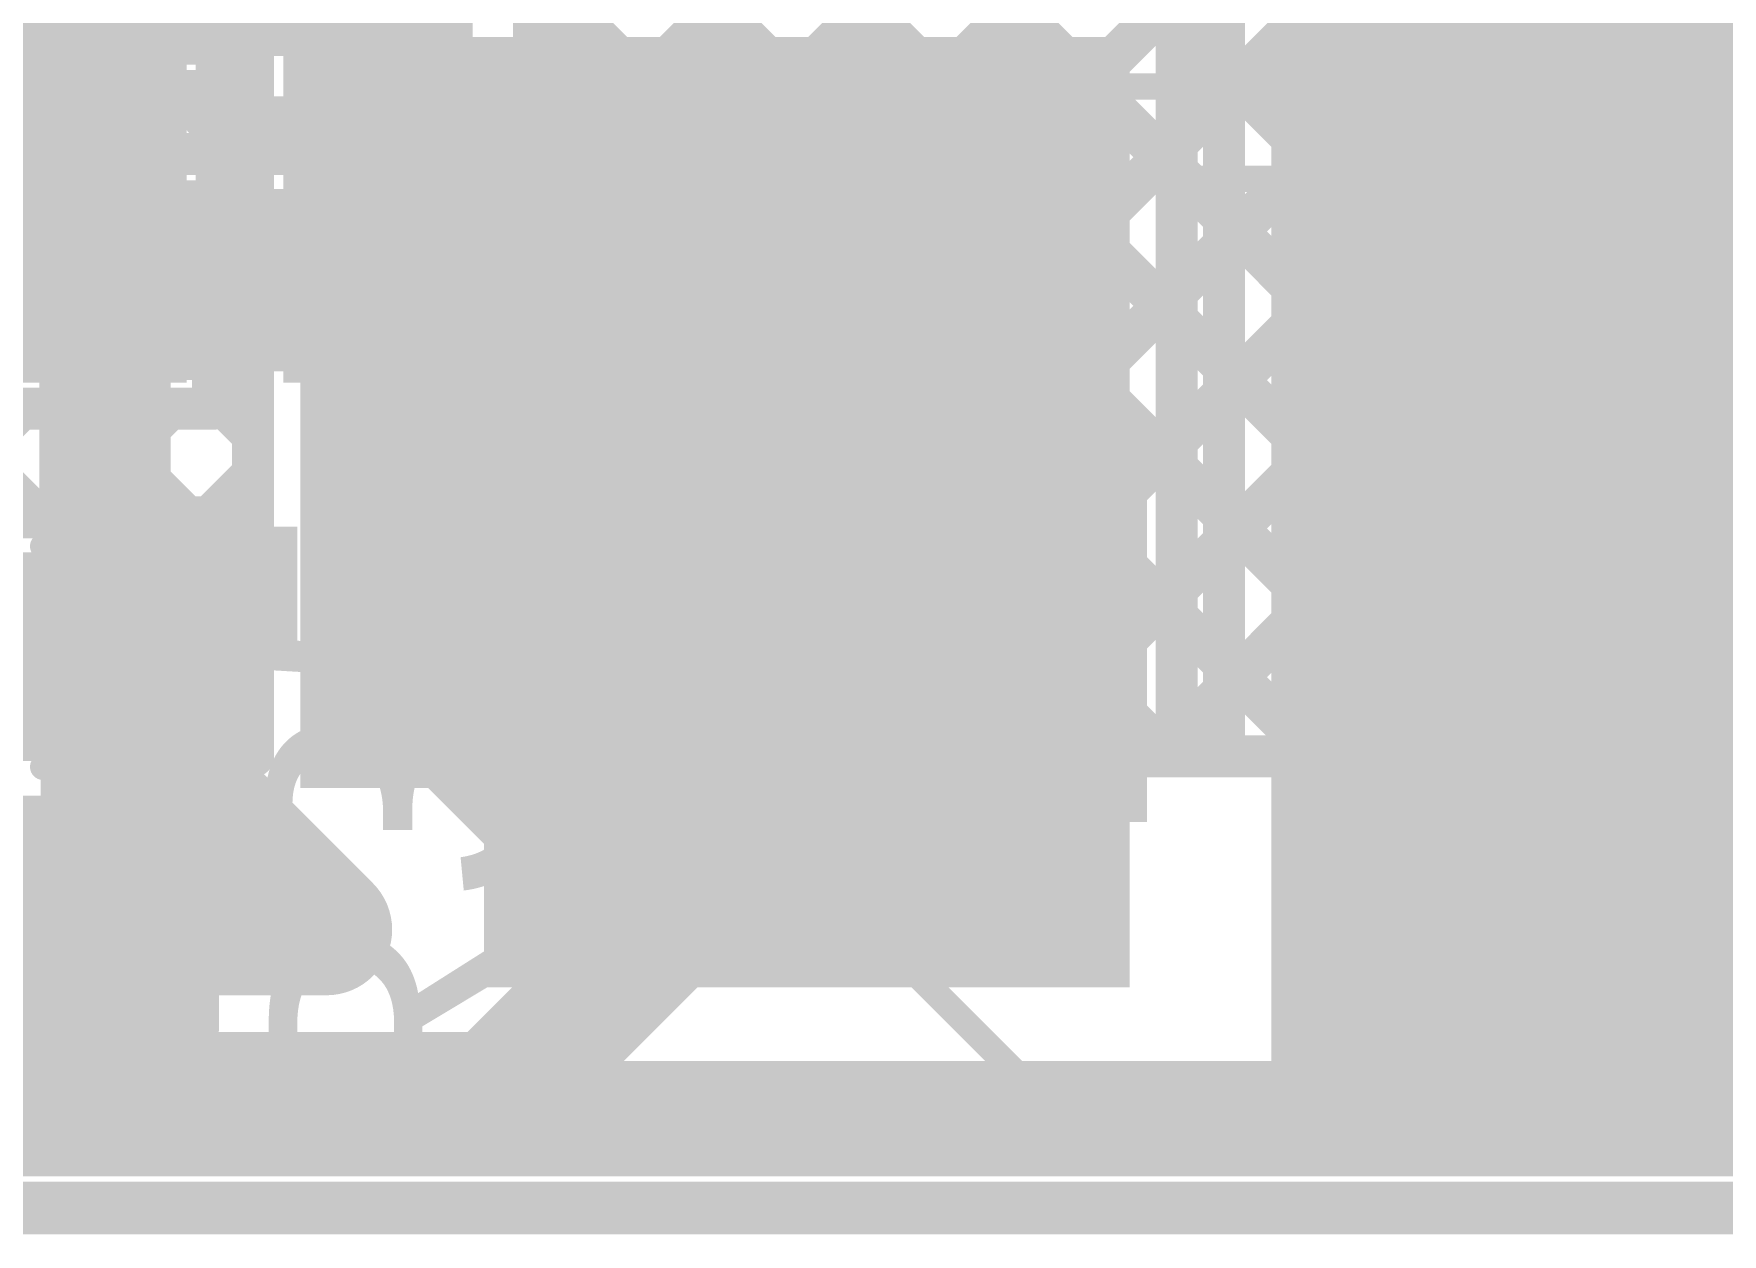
# Model space of a CAD drawing. Header units: millimetres. Extents: x -0.01 to 3.73, y -0.01 to 3.05.
# Drawn here: x 2.7722 to 3.0939, y -0.005 to 0.2236 of the extents above; entities that cross this region are included whole.
import ezdxf

# ---------------------------------------------------------------- set-up
doc = ezdxf.new("R2010")
doc.units = ezdxf.units.MM
doc.header["$MEASUREMENT"] = 0
for name, color, linetype in [('BottomLayer', 5, 'Continuous'), ('BottomPaste', 16, 'Continuous'), ('BottomSolder', 6, 'Continuous'), ('Mechanical2', 216, 'Continuous'), ('TopLayer', 1, 'Continuous'), ('TopOverlay', 2, 'Continuous'), ('TopPaste', 8, 'Continuous'), ('TopSolder', 216, 'Continuous'), ('ViaHoleLayer', 16, 'Continuous')]:
    doc.layers.add(name, color=color, linetype=linetype)
doc.styles.add('Arial', font='', dxfattribs={"height": 0.2})
doc.styles.get('Arial').set_extended_font_data('Arial')

# ---------------------------------------------------------------- blocks, each defined once
blk = doc.blocks.new('SOIC_8_13')
at = {"layer": 'TopLayer'}
for points in [[(-0.07579, 0.08681), (-0.07579, 0.06319), (-0.13681, 0.06319), (-0.13681, 0.08681)], [(0.13681, 0.08681), (0.13681, 0.06319), (0.07579, 0.06319), (0.07579, 0.08681)], [(-0.07579, 0.03681), (-0.07579, 0.01319), (-0.13681, 0.01319), (-0.13681, 0.03681)], [(0.13681, 0.03681), (0.13681, 0.01319), (0.07579, 0.01319), (0.07579, 0.03681)], [(-0.07579, -0.01319), (-0.07579, -0.03681), (-0.13681, -0.03681), (-0.13681, -0.01319)], [(0.13681, -0.01319), (0.13681, -0.03681), (0.07579, -0.03681), (0.07579, -0.01319)], [(-0.07579, -0.06319), (-0.07579, -0.08681), (-0.13681, -0.08681), (-0.13681, -0.06319)], [(0.13681, -0.06319), (0.13681, -0.08681), (0.07579, -0.08681), (0.07579, -0.06319)]]:
    blk.add_hatch(color=1, dxfattribs=at).paths.add_polyline_path(points)
at = {"layer": 'TopPaste'}
for points in [[(-0.07579, 0.08681), (-0.07579, 0.06319), (-0.13681, 0.06319), (-0.13681, 0.08681)], [(0.13681, 0.08681), (0.13681, 0.06319), (0.07579, 0.06319), (0.07579, 0.08681)], [(-0.07579, 0.03681), (-0.07579, 0.01319), (-0.13681, 0.01319), (-0.13681, 0.03681)], [(0.13681, 0.03681), (0.13681, 0.01319), (0.07579, 0.01319), (0.07579, 0.03681)], [(-0.07579, -0.01319), (-0.07579, -0.03681), (-0.13681, -0.03681), (-0.13681, -0.01319)], [(0.13681, -0.01319), (0.13681, -0.03681), (0.07579, -0.03681), (0.07579, -0.01319)], [(-0.07579, -0.06319), (-0.07579, -0.08681), (-0.13681, -0.08681), (-0.13681, -0.06319)], [(0.13681, -0.06319), (0.13681, -0.08681), (0.07579, -0.08681), (0.07579, -0.06319)]]:
    blk.add_hatch(color=8, dxfattribs=at).paths.add_polyline_path(points)
at = {"layer": 'TopSolder'}
for points in [[(-0.07179, 0.09081), (-0.07179, 0.05919), (-0.14081, 0.05919), (-0.14081, 0.09081)], [(0.14081, 0.09081), (0.14081, 0.05919), (0.07179, 0.05919), (0.07179, 0.09081)], [(-0.07179, 0.04081), (-0.07179, 0.00919), (-0.14081, 0.00919), (-0.14081, 0.04081)], [(0.14081, 0.04081), (0.14081, 0.00919), (0.07179, 0.00919), (0.07179, 0.04081)], [(-0.07179, -0.00919), (-0.07179, -0.04081), (-0.14081, -0.04081), (-0.14081, -0.00919)], [(0.14081, -0.00919), (0.14081, -0.04081), (0.07179, -0.04081), (0.07179, -0.00919)], [(-0.07179, -0.05919), (-0.07179, -0.09081), (-0.14081, -0.09081), (-0.14081, -0.05919)], [(0.14081, -0.05919), (0.14081, -0.09081), (0.07179, -0.09081), (0.07179, -0.05919)]]:
    blk.add_hatch(color=216, dxfattribs=at).paths.add_polyline_path(points)
at = {"layer": 'TopOverlay'}
for points, const_width in [([(-0.1056, 0.101, 1), (-0.1184, 0.101, 1)], 0.01), ([(-0.1209, 0.101, 1), (-0.1159, 0.101, 1)], 0.005), ([(-0.1081, 0.101, 1), (-0.1031, 0.101, 1)], 0.005), ([(-0.07325, 0.099, 1), (-0.07075, 0.099, 1)], 0.0025), ([(0.06475, 0.099, 1), (0.06725, 0.099, 1)], 0.0025), ([(-0.07325, -0.099, 1), (-0.07075, -0.099, 1)], 0.0025), ([(0.06475, -0.099, 1), (0.06725, -0.099, 1)], 0.0025)]:
    blk.add_lwpolyline(points, format="xyb", close=True, dxfattribs=dict(at, const_width=const_width))
at = {"layer": 'TopOverlay', "const_width": 0.005}
for points in [[(0.066, 0.099), (-0.072, 0.099)], [(0.066, -0.099), (-0.072, -0.099)]]:
    blk.add_lwpolyline(points, dxfattribs=at)
blk = doc.blocks.new('14D330K_59')
at = {"layer": 'TopOverlay', "const_width": 0.005}
for points in [[(0.327, 0.08843), (-0.327, 0.08843)], [(0.327, 0.088), (0.327, -0.08843)]]:
    blk.add_lwpolyline(points, dxfattribs=at)
at = {"layer": 'TopOverlay', "const_width": 0.0025}
for points in [[(0.32575, 0.08843, 1), (0.32825, 0.08843, 1)], [(0.32575, 0.088, 1), (0.32825, 0.088, 1)]]:
    blk.add_lwpolyline(points, format="xyb", close=True, dxfattribs=at)
blk = doc.blocks.new('R__0603_74')
at = {"layer": 'TopLayer'}
for points in [[(-0.015, 0.0175), (-0.015, -0.0175), (-0.045, -0.0175), (-0.045, 0.0175)], [(0.045, 0.0175), (0.045, -0.0175), (0.015, -0.0175), (0.015, 0.0175)]]:
    blk.add_hatch(color=1, dxfattribs=at).paths.add_polyline_path(points)
at = {"layer": 'TopPaste'}
for points in [[(-0.015, 0.0175), (-0.015, -0.0175), (-0.045, -0.0175), (-0.045, 0.0175)], [(0.045, 0.0175), (0.045, -0.0175), (0.015, -0.0175), (0.015, 0.0175)]]:
    blk.add_hatch(color=8, dxfattribs=at).paths.add_polyline_path(points)
at = {"layer": 'TopSolder'}
for points in [[(-0.011, 0.0215), (-0.011, -0.0215), (-0.049, -0.0215), (-0.049, 0.0215)], [(0.049, 0.0215), (0.049, -0.0215), (0.011, -0.0215), (0.011, 0.0215)]]:
    blk.add_hatch(color=216, dxfattribs=at).paths.add_polyline_path(points)
at = {"layer": 'TopOverlay', "const_width": 0.005}
for points in [[(-0.049, -0.021), (-0.049, 0.021)], [(-0.049, 0.021), (0.049, 0.021)], [(0.049, -0.021), (0.049, 0.021)], [(-0.049, -0.021), (0.049, -0.021)]]:
    blk.add_lwpolyline(points, dxfattribs=at)
at = {"layer": 'TopOverlay', "const_width": 0.0025}
for points in [[(-0.05025, 0.021, 1), (-0.04775, 0.021, 1)], [(-0.05025, 0.021, 1), (-0.04775, 0.021, 1)], [(0.04775, 0.021, 1), (0.05025, 0.021, 1)], [(0.04775, 0.021, 1), (0.05025, 0.021, 1)], [(-0.05025, -0.021, 1), (-0.04775, -0.021, 1)], [(-0.05025, -0.021, 1), (-0.04775, -0.021, 1)], [(0.04775, -0.021, 1), (0.05025, -0.021, 1)], [(0.04775, -0.021, 1), (0.05025, -0.021, 1)]]:
    blk.add_lwpolyline(points, format="xyb", close=True, dxfattribs=at)
blk = doc.blocks.new('R__0603_B_75')
at = {"layer": 'BottomLayer'}
for points in [[(-0.045, -0.0175), (-0.045, 0.0175), (-0.015, 0.0175), (-0.015, -0.0175)], [(0.015, -0.0175), (0.015, 0.0175), (0.045, 0.0175), (0.045, -0.0175)]]:
    blk.add_hatch(color=5, dxfattribs=at).paths.add_polyline_path(points)
at = {"layer": 'BottomPaste'}
for points in [[(-0.045, -0.0175), (-0.045, 0.0175), (-0.015, 0.0175), (-0.015, -0.0175)], [(0.015, -0.0175), (0.015, 0.0175), (0.045, 0.0175), (0.045, -0.0175)]]:
    blk.add_hatch(color=16, dxfattribs=at).paths.add_polyline_path(points)
at = {"layer": 'BottomSolder'}
for points in [[(-0.049, -0.0215), (-0.049, 0.0215), (-0.011, 0.0215), (-0.011, -0.0215)], [(0.011, -0.0215), (0.011, 0.0215), (0.049, 0.0215), (0.049, -0.0215)]]:
    blk.add_hatch(color=6, dxfattribs=at).paths.add_polyline_path(points)
blk = doc.blocks.new('C__0603_B_170')
at = {"layer": 'BottomLayer'}
for points in [[(-0.045, -0.0175), (-0.045, 0.0175), (-0.015, 0.0175), (-0.015, -0.0175)], [(0.015, -0.0175), (0.015, 0.0175), (0.045, 0.0175), (0.045, -0.0175)]]:
    blk.add_hatch(color=5, dxfattribs=at).paths.add_polyline_path(points)
at = {"layer": 'BottomPaste'}
for points in [[(-0.045, -0.0175), (-0.045, 0.0175), (-0.015, 0.0175), (-0.015, -0.0175)], [(0.015, -0.0175), (0.015, 0.0175), (0.045, 0.0175), (0.045, -0.0175)]]:
    blk.add_hatch(color=16, dxfattribs=at).paths.add_polyline_path(points)
at = {"layer": 'BottomSolder'}
for points in [[(-0.04736, -0.01986), (-0.04736, 0.01986), (-0.01264, 0.01986), (-0.01264, -0.01986)], [(0.01264, -0.01986), (0.01264, 0.01986), (0.04736, 0.01986), (0.04736, -0.01986)]]:
    blk.add_hatch(color=6, dxfattribs=at).paths.add_polyline_path(points)
blk = doc.blocks.new('RVT1E100M0405__172')
at = {"layer": 'TopLayer'}
for points in [[(-0.12205, 0.0315), (-0.01969, 0.0315), (-0.01969, -0.0315), (-0.12205, -0.0315)], [(0.01969, 0.0315), (0.12205, 0.0315), (0.12205, -0.0315), (0.01969, -0.0315)]]:
    blk.add_hatch(color=1, dxfattribs=at).paths.add_polyline_path(points)
at = {"layer": 'TopPaste'}
for points in [[(-0.12205, 0.0315), (-0.01969, 0.0315), (-0.01969, -0.0315), (-0.12205, -0.0315)], [(0.01969, 0.0315), (0.12205, 0.0315), (0.12205, -0.0315), (0.01969, -0.0315)]]:
    blk.add_hatch(color=8, dxfattribs=at).paths.add_polyline_path(points)
at = {"layer": 'TopSolder'}
for points in [[(-0.12605, 0.0355), (-0.01569, 0.0355), (-0.01569, -0.0355), (-0.12605, -0.0355)], [(0.01569, 0.0355), (0.12605, 0.0355), (0.12605, -0.0355), (0.01569, -0.0355)]]:
    blk.add_hatch(color=216, dxfattribs=at).paths.add_polyline_path(points)
at = {"layer": 'TopOverlay', "const_width": 0.005}
for points in [[(-0.08325, 0.04075), (-0.037, 0.087)], [(-0.037, 0.087), (0.085, 0.087)], [(0.085, 0.039), (0.085, 0.087)], [(-0.108, 0.037), (-0.108, 0.065)], [(-0.122, 0.051), (-0.094, 0.051)], [(-0.08325, 0.035), (-0.08325, 0.04075)], [(-0.08325, -0.04075), (-0.08325, -0.035)], [(-0.08325, -0.04075), (-0.037, -0.087)], [(0.085, -0.087), (0.085, -0.039)], [(-0.037, -0.087), (0.085, -0.087)]]:
    blk.add_lwpolyline(points, dxfattribs=at)
at = {"layer": 'TopOverlay', "const_width": 0.0025}
for points in [[(-0.03825, 0.087, 1), (-0.03575, 0.087, 1)], [(-0.03825, 0.087, 1), (-0.03575, 0.087, 1)], [(0.08375, 0.087, 1), (0.08625, 0.087, 1)], [(0.08375, 0.087, 1), (0.08625, 0.087, 1)], [(-0.10925, 0.065, 1), (-0.10675, 0.065, 1)], [(-0.12325, 0.051, 1), (-0.12075, 0.051, 1)], [(-0.09525, 0.051, 1), (-0.09275, 0.051, 1)], [(-0.0845, 0.04075, 1), (-0.082, 0.04075, 1)], [(-0.0845, 0.04075, 1), (-0.082, 0.04075, 1)], [(-0.10925, 0.037, 1), (-0.10675, 0.037, 1)], [(0.08375, 0.039, 1), (0.08625, 0.039, 1)], [(-0.0845, 0.035, 1), (-0.082, 0.035, 1)], [(-0.0845, -0.035, 1), (-0.082, -0.035, 1)], [(-0.0845, -0.04075, 1), (-0.082, -0.04075, 1)], [(-0.0845, -0.04075, 1), (-0.082, -0.04075, 1)], [(0.08375, -0.039, 1), (0.08625, -0.039, 1)], [(-0.03825, -0.087, 1), (-0.03575, -0.087, 1)], [(-0.03825, -0.087, 1), (-0.03575, -0.087, 1)], [(0.08375, -0.087, 1), (0.08625, -0.087, 1)], [(0.08375, -0.087, 1), (0.08625, -0.087, 1)]]:
    blk.add_lwpolyline(points, format="xyb", close=True, dxfattribs=at)
blk = doc.blocks.new('C__0603_173')
at = {"layer": 'TopLayer'}
for points in [[(-0.015, 0.0175), (-0.015, -0.0175), (-0.045, -0.0175), (-0.045, 0.0175)], [(0.045, 0.0175), (0.045, -0.0175), (0.015, -0.0175), (0.015, 0.0175)]]:
    blk.add_hatch(color=1, dxfattribs=at).paths.add_polyline_path(points)
at = {"layer": 'TopPaste'}
for points in [[(-0.015, 0.0175), (-0.015, -0.0175), (-0.045, -0.0175), (-0.045, 0.0175)], [(0.045, 0.0175), (0.045, -0.0175), (0.015, -0.0175), (0.015, 0.0175)]]:
    blk.add_hatch(color=8, dxfattribs=at).paths.add_polyline_path(points)
at = {"layer": 'TopSolder'}
for points in [[(-0.01264, 0.01986), (-0.01264, -0.01986), (-0.04736, -0.01986), (-0.04736, 0.01986)], [(0.04736, 0.01986), (0.04736, -0.01986), (0.01264, -0.01986), (0.01264, 0.01986)]]:
    blk.add_hatch(color=216, dxfattribs=at).paths.add_polyline_path(points)
at = {"layer": 'TopOverlay', "const_width": 0.005}
for points in [[(-0.018, 0.021), (-0.049, 0.021)], [(-0.049, 0.021), (-0.049, -0.021)], [(0.049, 0.021), (0.018, 0.021)], [(0.049, 0.021), (0.049, -0.021)], [(-0.018, -0.021), (-0.049, -0.021)], [(0.049, -0.021), (0.018, -0.021)]]:
    blk.add_lwpolyline(points, dxfattribs=at)
at = {"layer": 'TopOverlay', "const_width": 0.0025}
for points in [[(-0.05025, 0.021, 1), (-0.04775, 0.021, 1)], [(-0.05025, 0.021, 1), (-0.04775, 0.021, 1)], [(-0.01925, 0.021, 1), (-0.01675, 0.021, 1)], [(0.01675, 0.021, 1), (0.01925, 0.021, 1)], [(0.04775, 0.021, 1), (0.05025, 0.021, 1)], [(0.04775, 0.021, 1), (0.05025, 0.021, 1)], [(-0.05025, -0.021, 1), (-0.04775, -0.021, 1)], [(-0.05025, -0.021, 1), (-0.04775, -0.021, 1)], [(-0.01925, -0.021, 1), (-0.01675, -0.021, 1)], [(0.01675, -0.021, 1), (0.01925, -0.021, 1)], [(0.04775, -0.021, 1), (0.05025, -0.021, 1)], [(0.04775, -0.021, 1), (0.05025, -0.021, 1)]]:
    blk.add_lwpolyline(points, format="xyb", close=True, dxfattribs=at)

msp = doc.modelspace()

# ---------------------------------------------------------------- hatches: boundary and pattern name
at = {"layer": 'BottomLayer'}
h = msp.add_hatch(color=5, dxfattribs=at)
edge = h.paths.add_edge_path()
edge.add_arc((2.828, 0.053), 0.01181, 0, 360)
h = msp.add_hatch(color=5, dxfattribs=at)
edge = h.paths.add_edge_path()
edge.add_arc((2.892, 0.053), 0.01181, 0, 360)
at = {"layer": 'TopLayer'}
for points in [[(3.008, 0.006), (3.186, 0.006), (3.186, 0.389), (3.008, 0.389)], [(2.823, 0.08), (2.87, 0.08), (2.87, 0.223), (2.823, 0.223)], [(2.858, 0.042), (2.981, 0.042), (2.981, 0.223), (2.858, 0.223)], [(3.121, 0.006), (3.121, 0.028), (2.671, 0.028), (2.671, 0.006)]]:
    msp.add_hatch(color=1, dxfattribs=at).paths.add_polyline_path(points)
h = msp.add_hatch(color=1, dxfattribs=at)
edge = h.paths.add_edge_path()
edge.add_arc((2.828, 0.053), 0.01181, 0, 360)
h = msp.add_hatch(color=1, dxfattribs=at)
edge = h.paths.add_edge_path()
edge.add_arc((2.892, 0.053), 0.01181, 0, 360)
at = {"layer": 'ViaHoleLayer'}
h = msp.add_hatch(color=16, dxfattribs=at)
edge = h.paths.add_edge_path()
edge.add_arc((2.828, 0.053), 0.00591, 0, 360)
h = msp.add_hatch(color=16, dxfattribs=at)
edge = h.paths.add_edge_path()
edge.add_arc((2.892, 0.053), 0.00591, 0, 360)

# ---------------------------------------------------------------- linework, layer by layer
at = {"layer": 'BottomLayer'}
for points, const_width in [([(2.90158, 0.086), (3.548, 0.73242)], 0.008), ([(2.92986, 0.086), (3.548, 0.70414)], 0.008), ([(2.95815, 0.086), (3.548, 0.67585)], 0.008), ([(2.98643, 0.086), (3.548, 0.64757)], 0.008), ([(3.01471, 0.086), (3.548, 0.61929)], 0.008), ([(3.043, 0.086), (3.548, 0.591)], 0.008), ([(3.07128, 0.086), (3.548, 0.56272)], 0.008), ([(2.8625, 0.18834), (2.99403, 0.31987)], 0.008), ([(2.8675, 0.22163), (2.96574, 0.31987)], 0.008), ([(2.92561, 0.31842), (3.15802, 0.086)], 0.008), ([(2.95244, 0.31987), (3.18631, 0.086)], 0.008), ([(2.98072, 0.31987), (3.21459, 0.086)], 0.008), ([(2.8625, 0.16006), (3.01406, 0.31162)], 0.008), ([(2.91147, 0.30427), (3.12974, 0.086)], 0.008), ([(2.8575, 0.12678), (3.02812, 0.2974)], 0.008), ([(2.89096, 0.2965), (3.10146, 0.086)], 0.008), ([(2.88135, 0.09406), (3.07978, 0.29249)], 0.008), ([(2.86721, 0.1082), (3.04802, 0.28901)], 0.008), ([(2.87267, 0.2865), (3.07317, 0.086)], 0.008), ([(2.8675, 0.2077), (2.8675, 0.2657)], 0.008), ([(2.8675, 0.26339), (3.04489, 0.086)], 0.008), ([(2.836, 0.2117), (2.836, 0.2367)], 0.01), ([(2.8675, 0.2351), (3.0166, 0.086)], 0.008), ([(2.76172, 0.2007), (2.77372, 0.2127)], 0.008), ([(2.76706, 0.2127), (2.8045, 0.2127)], 0.008), ([(2.77677, 0.2127), (2.78877, 0.2007)], 0.008), ([(2.79, 0.2007), (2.802, 0.2127)], 0.008), ([(2.8045, 0.2077), (2.8045, 0.2127)], 0.008), ([(2.8045, 0.2077), (2.8675, 0.2077)], 0.008), ([(2.81005, 0.2077), (2.81705, 0.2007)], 0.008), ([(2.81829, 0.2007), (2.82529, 0.2077)], 0.008), ([(2.83833, 0.2077), (2.84533, 0.2007)], 0.008), ([(2.84657, 0.2007), (2.85357, 0.2077)], 0.008), ([(2.86662, 0.2077), (2.98832, 0.086)], 0.008), ([(2.76206, 0.2007), (2.8095, 0.2007)], 0.008), ([(2.81228, 0.2007), (2.8625, 0.2007)], 0.008), ([(2.8625, 0.1527), (2.8625, 0.2007)], 0.008), ([(2.78578, 0.09522), (2.78578, 0.1767)], 0.025), ([(2.836, 0.109), (2.836, 0.1767)], 0.025), ([(2.8625, 0.18353), (2.96003, 0.086)], 0.008), ([(2.8625, 0.15525), (2.93175, 0.086)], 0.008), ([(2.8575, 0.1527), (2.8625, 0.1527)], 0.008), ([(2.8575, 0.11791), (2.8575, 0.1527)], 0.008), ([(2.8575, 0.13197), (2.90347, 0.086)], 0.008), ([(2.836, 0.109), (2.892, 0.053)], 0.025), ([(2.8575, 0.11791), (2.88941, 0.086)], 0.008), ([(2.78578, 0.09522), (2.828, 0.053)], 0.025), ([(2.88941, 0.086), (3.49596, 0.086)], 0.008), ([(2.753, 0.053), (2.828, 0.053)], 0.025), ([(2.86, 0.021), (2.892, 0.053)], 0.025), ([(2.738, 0.021), (2.86, 0.021)], 0.025)]:
    msp.add_lwpolyline(points, dxfattribs=dict(at, const_width=const_width))
for points, const_width in [([(2.8655, 0.22163, 1), (2.8695, 0.22163, 1)], 0.004), ([(2.77172, 0.2127, 1), (2.77572, 0.2127, 1)], 0.004), ([(2.77477, 0.2127, 1), (2.77877, 0.2127, 1)], 0.004), ([(2.8, 0.2127, 1), (2.804, 0.2127, 1)], 0.004), ([(2.8025, 0.2127, 1), (2.8065, 0.2127, 1)], 0.004), ([(2.8025, 0.2127, 1), (2.8065, 0.2127, 1)], 0.004), ([(2.8335, 0.2117, 1), (2.8385, 0.2117, 1)], 0.005), ([(2.8025, 0.2077, 1), (2.8065, 0.2077, 1)], 0.004), ([(2.8025, 0.2077, 1), (2.8065, 0.2077, 1)], 0.004), ([(2.80805, 0.2077, 1), (2.81205, 0.2077, 1)], 0.004), ([(2.82329, 0.2077, 1), (2.82729, 0.2077, 1)], 0.004), ([(2.83633, 0.2077, 1), (2.84033, 0.2077, 1)], 0.004), ([(2.85157, 0.2077, 1), (2.85557, 0.2077, 1)], 0.004), ([(2.86462, 0.2077, 1), (2.86862, 0.2077, 1)], 0.004), ([(2.8655, 0.2077, 1), (2.8695, 0.2077, 1)], 0.004), ([(2.8655, 0.2077, 1), (2.8695, 0.2077, 1)], 0.004), ([(2.78677, 0.2007, 1), (2.79077, 0.2007, 1)], 0.004), ([(2.788, 0.2007, 1), (2.792, 0.2007, 1)], 0.004), ([(2.8075, 0.2007, 1), (2.8115, 0.2007, 1)], 0.004), ([(2.81028, 0.2007, 1), (2.81428, 0.2007, 1)], 0.004), ([(2.81505, 0.2007, 1), (2.81905, 0.2007, 1)], 0.004), ([(2.81629, 0.2007, 1), (2.82029, 0.2007, 1)], 0.004), ([(2.84333, 0.2007, 1), (2.84733, 0.2007, 1)], 0.004), ([(2.84457, 0.2007, 1), (2.84857, 0.2007, 1)], 0.004), ([(2.8605, 0.2007, 1), (2.8645, 0.2007, 1)], 0.004), ([(2.8605, 0.2007, 1), (2.8645, 0.2007, 1)], 0.004), ([(2.8605, 0.18834, 1), (2.8645, 0.18834, 1)], 0.004), ([(2.77953, 0.1767, 1), (2.79203, 0.1767, 1)], 0.0125), ([(2.82975, 0.1767, 1), (2.84225, 0.1767, 1)], 0.0125), ([(2.8605, 0.18353, 1), (2.8645, 0.18353, 1)], 0.004), ([(2.8605, 0.16006, 1), (2.8645, 0.16006, 1)], 0.004), ([(2.8605, 0.15525, 1), (2.8645, 0.15525, 1)], 0.004), ([(2.8555, 0.1527, 1), (2.8595, 0.1527, 1)], 0.004), ([(2.8555, 0.1527, 1), (2.8595, 0.1527, 1)], 0.004), ([(2.8605, 0.1527, 1), (2.8645, 0.1527, 1)], 0.004), ([(2.8605, 0.1527, 1), (2.8645, 0.1527, 1)], 0.004), ([(2.8555, 0.13197, 1), (2.8595, 0.13197, 1)], 0.004), ([(2.8555, 0.12678, 1), (2.8595, 0.12678, 1)], 0.004), ([(2.82975, 0.109, 1), (2.84225, 0.109, 1)], 0.0125), ([(2.82975, 0.109, 1), (2.84225, 0.109, 1)], 0.0125), ([(2.8555, 0.11791, 1), (2.8595, 0.11791, 1)], 0.004), ([(2.8555, 0.11791, 1), (2.8595, 0.11791, 1)], 0.004), ([(2.86521, 0.1082, 1), (2.86921, 0.1082, 1)], 0.004), ([(2.77953, 0.09522, 1), (2.79203, 0.09522, 1)], 0.0125), ([(2.77953, 0.09522, 1), (2.79203, 0.09522, 1)], 0.0125), ([(2.87935, 0.09406, 1), (2.88335, 0.09406, 1)], 0.004), ([(2.88741, 0.086, 1), (2.89141, 0.086, 1)], 0.004), ([(2.88741, 0.086, 1), (2.89141, 0.086, 1)], 0.004), ([(2.89958, 0.086, 1), (2.90358, 0.086, 1)], 0.004), ([(2.90147, 0.086, 1), (2.90547, 0.086, 1)], 0.004), ([(2.92786, 0.086, 1), (2.93186, 0.086, 1)], 0.004), ([(2.92975, 0.086, 1), (2.93375, 0.086, 1)], 0.004), ([(2.95615, 0.086, 1), (2.96015, 0.086, 1)], 0.004), ([(2.95803, 0.086, 1), (2.96203, 0.086, 1)], 0.004), ([(2.98443, 0.086, 1), (2.98843, 0.086, 1)], 0.004), ([(2.98632, 0.086, 1), (2.99032, 0.086, 1)], 0.004), ([(3.01271, 0.086, 1), (3.01671, 0.086, 1)], 0.004), ([(3.0146, 0.086, 1), (3.0186, 0.086, 1)], 0.004), ([(3.041, 0.086, 1), (3.045, 0.086, 1)], 0.004), ([(3.04289, 0.086, 1), (3.04689, 0.086, 1)], 0.004), ([(3.06928, 0.086, 1), (3.07328, 0.086, 1)], 0.004), ([(3.07117, 0.086, 1), (3.07517, 0.086, 1)], 0.004), ([(2.82175, 0.053, 1), (2.83425, 0.053, 1)], 0.0125), ([(2.82175, 0.053, 1), (2.83425, 0.053, 1)], 0.0125), ([(2.88575, 0.053, 1), (2.89825, 0.053, 1)], 0.0125), ([(2.88575, 0.053, 1), (2.89825, 0.053, 1)], 0.0125), ([(2.85375, 0.021, 1), (2.86625, 0.021, 1)], 0.0125), ([(2.85375, 0.021, 1), (2.86625, 0.021, 1)], 0.0125)]:
    msp.add_lwpolyline(points, format="xyb", close=True, dxfattribs=dict(at, const_width=const_width))
at = {"layer": 'Mechanical2', "const_width": 0.01}
msp.add_lwpolyline([(0, 0), (3.621, 0)], dxfattribs=at)
at = {"layer": 'TopLayer'}
for points, const_width in [([(2.999, 0.086), (2.999, 0.398)], 0.008), ([(2.78556, 0.1917), (2.78556, 0.2367)], 0.025), ([(2.80706, 0.1917), (2.80706, 0.23363)], 0.008), ([(2.814, 0.086), (2.814, 0.232)], 0.008), ([(2.99, 0.086), (2.99, 0.232)], 0.008), ([(2.80706, 0.21776), (2.814, 0.2247)], 0.008), ([(2.99, 0.22574), (2.999, 0.21674)], 0.008), ([(2.99, 0.20271), (2.999, 0.21171)], 0.008), ([(2.80706, 0.21069), (2.814, 0.20375)], 0.008), ([(2.80693, 0.18934), (2.814, 0.19641)], 0.008), ([(2.99, 0.19746), (2.999, 0.18846)], 0.008), ([(2.80637, 0.15219), (2.80637, 0.1863)], 0.008), ([(2.80637, 0.1831), (2.814, 0.17547)], 0.008), ([(2.99, 0.17442), (2.999, 0.18342)], 0.008), ([(2.80637, 0.1605), (2.814, 0.16813)], 0.008), ([(2.99, 0.16917), (2.999, 0.16017)], 0.008), ([(2.80637, 0.15481), (2.814, 0.14718)], 0.008), ([(2.99, 0.14614), (2.999, 0.15514)], 0.008), ([(2.75447, 0.13689), (2.76978, 0.15219)], 0.008), ([(2.76475, 0.15219), (2.80637, 0.15219)], 0.008), ([(2.77737, 0.1315), (2.79806, 0.15219)], 0.008), ([(2.78071, 0.15219), (2.8014, 0.1315)], 0.008), ([(2.7565, 0.14811), (2.77311, 0.1315)], 0.008), ([(2.90363, 0.1345), (2.92913, 0.109)], 0.025), ([(2.99, 0.14089), (2.999, 0.13189)], 0.008), ([(2.80566, 0.1315), (2.814, 0.13984)], 0.008), ([(2.762, 0.1315), (2.81, 0.1315)], 0.008), ([(2.81, 0.086), (2.81, 0.1315)], 0.008), ([(2.99, 0.11785), (2.999, 0.12685)], 0.008), ([(2.81, 0.1229), (2.814, 0.1189)], 0.008), ([(2.92913, 0.109), (2.931, 0.10713)], 0.025), ([(2.931, 0.058), (2.931, 0.10713)], 0.025), ([(2.99, 0.1126), (2.999, 0.1036)], 0.008), ([(2.786, 0.062), (2.786, 0.101)], 0.025), ([(2.81, 0.10756), (2.814, 0.11156)], 0.008), ([(2.99, 0.08957), (2.999, 0.09857)], 0.008), ([(2.81, 0.09461), (2.814, 0.09061)], 0.008), ([(2.81, 0.086), (2.814, 0.086)], 0.008), ([(2.99, 0.086), (2.999, 0.086)], 0.008), ([(2.786, 0.055), (2.786, 0.062)], 0.025), ([(2.786, 0.062), (2.787, 0.061)], 0.025), ([(2.786, 0.051), (2.786, 0.055)], 0.025), ([(2.787, 0.053), (2.828, 0.053)], 0.025)]:
    msp.add_lwpolyline(points, dxfattribs=dict(at, const_width=const_width))
for points, const_width in [([(2.812, 0.2247, 1), (2.816, 0.2247, 1)], 0.004), ([(2.988, 0.22574, 1), (2.992, 0.22574, 1)], 0.004), ([(2.80506, 0.21776, 1), (2.80906, 0.21776, 1)], 0.004), ([(2.997, 0.21674, 1), (3.001, 0.21674, 1)], 0.004), ([(2.997, 0.21171, 1), (3.001, 0.21171, 1)], 0.004), ([(2.80506, 0.21069, 1), (2.80906, 0.21069, 1)], 0.004), ([(2.812, 0.20375, 1), (2.816, 0.20375, 1)], 0.004), ([(2.988, 0.20271, 1), (2.992, 0.20271, 1)], 0.004), ([(2.77931, 0.1917, 1), (2.79181, 0.1917, 1)], 0.0125), ([(2.812, 0.19641, 1), (2.816, 0.19641, 1)], 0.004), ([(2.988, 0.19746, 1), (2.992, 0.19746, 1)], 0.004), ([(2.80493, 0.18934, 1), (2.80893, 0.18934, 1)], 0.004), ([(2.80506, 0.1917, 1), (2.80906, 0.1917, 1)], 0.004), ([(2.80506, 0.1917, 1), (2.80906, 0.1917, 1)], 0.004), ([(2.80437, 0.1863, 1), (2.80837, 0.1863, 1)], 0.004), ([(2.80437, 0.1863, 1), (2.80837, 0.1863, 1)], 0.004), ([(2.997, 0.18846, 1), (3.001, 0.18846, 1)], 0.004), ([(2.80437, 0.1831, 1), (2.80837, 0.1831, 1)], 0.004), ([(2.997, 0.18342, 1), (3.001, 0.18342, 1)], 0.004), ([(2.812, 0.17547, 1), (2.816, 0.17547, 1)], 0.004), ([(2.988, 0.17442, 1), (2.992, 0.17442, 1)], 0.004), ([(2.812, 0.16813, 1), (2.816, 0.16813, 1)], 0.004), ([(2.988, 0.16917, 1), (2.992, 0.16917, 1)], 0.004), ([(2.80437, 0.1605, 1), (2.80837, 0.1605, 1)], 0.004), ([(2.997, 0.16017, 1), (3.001, 0.16017, 1)], 0.004), ([(2.80437, 0.15481, 1), (2.80837, 0.15481, 1)], 0.004), ([(2.997, 0.15514, 1), (3.001, 0.15514, 1)], 0.004), ([(2.76778, 0.15219, 1), (2.77178, 0.15219, 1)], 0.004), ([(2.77871, 0.15219, 1), (2.78271, 0.15219, 1)], 0.004), ([(2.79606, 0.15219, 1), (2.80006, 0.15219, 1)], 0.004), ([(2.80437, 0.15219, 1), (2.80837, 0.15219, 1)], 0.004), ([(2.80437, 0.15219, 1), (2.80837, 0.15219, 1)], 0.004), ([(2.812, 0.14718, 1), (2.816, 0.14718, 1)], 0.004), ([(2.988, 0.14614, 1), (2.992, 0.14614, 1)], 0.004), ([(2.89738, 0.1345, 1), (2.90988, 0.1345, 1)], 0.0125), ([(2.988, 0.14089, 1), (2.992, 0.14089, 1)], 0.004), ([(2.812, 0.13984, 1), (2.816, 0.13984, 1)], 0.004), ([(2.77111, 0.1315, 1), (2.77511, 0.1315, 1)], 0.004), ([(2.77537, 0.1315, 1), (2.77937, 0.1315, 1)], 0.004), ([(2.7994, 0.1315, 1), (2.8034, 0.1315, 1)], 0.004), ([(2.80366, 0.1315, 1), (2.80766, 0.1315, 1)], 0.004), ([(2.808, 0.1315, 1), (2.812, 0.1315, 1)], 0.004), ([(2.808, 0.1315, 1), (2.812, 0.1315, 1)], 0.004), ([(2.997, 0.13189, 1), (3.001, 0.13189, 1)], 0.004), ([(2.997, 0.12685, 1), (3.001, 0.12685, 1)], 0.004), ([(2.808, 0.1229, 1), (2.812, 0.1229, 1)], 0.004), ([(2.812, 0.1189, 1), (2.816, 0.1189, 1)], 0.004), ([(2.92288, 0.109, 1), (2.93538, 0.109, 1)], 0.0125), ([(2.92288, 0.109, 1), (2.93538, 0.109, 1)], 0.0125), ([(2.92475, 0.10713, 1), (2.93725, 0.10713, 1)], 0.0125), ([(2.92475, 0.10713, 1), (2.93725, 0.10713, 1)], 0.0125), ([(2.988, 0.11785, 1), (2.992, 0.11785, 1)], 0.004), ([(2.988, 0.1126, 1), (2.992, 0.1126, 1)], 0.004), ([(2.77975, 0.101, 1), (2.79225, 0.101, 1)], 0.0125), ([(2.812, 0.11156, 1), (2.816, 0.11156, 1)], 0.004), ([(2.808, 0.10756, 1), (2.812, 0.10756, 1)], 0.004), ([(2.997, 0.1036, 1), (3.001, 0.1036, 1)], 0.004), ([(2.997, 0.09857, 1), (3.001, 0.09857, 1)], 0.004), ([(2.808, 0.09461, 1), (2.812, 0.09461, 1)], 0.004), ([(2.812, 0.09061, 1), (2.816, 0.09061, 1)], 0.004), ([(2.988, 0.08957, 1), (2.992, 0.08957, 1)], 0.004), ([(2.808, 0.086, 1), (2.812, 0.086, 1)], 0.004), ([(2.808, 0.086, 1), (2.812, 0.086, 1)], 0.004), ([(2.812, 0.086, 1), (2.816, 0.086, 1)], 0.004), ([(2.812, 0.086, 1), (2.816, 0.086, 1)], 0.004), ([(2.988, 0.086, 1), (2.992, 0.086, 1)], 0.004), ([(2.988, 0.086, 1), (2.992, 0.086, 1)], 0.004), ([(2.997, 0.086, 1), (3.001, 0.086, 1)], 0.004), ([(2.997, 0.086, 1), (3.001, 0.086, 1)], 0.004), ([(2.77975, 0.062, 1), (2.79225, 0.062, 1)], 0.0125), ([(2.77975, 0.062, 1), (2.79225, 0.062, 1)], 0.0125), ([(2.77975, 0.062, 1), (2.79225, 0.062, 1)], 0.0125), ([(2.78075, 0.061, 1), (2.79325, 0.061, 1)], 0.0125), ([(2.92475, 0.058, 1), (2.93725, 0.058, 1)], 0.0125), ([(2.77975, 0.055, 1), (2.79225, 0.055, 1)], 0.0125), ([(2.77975, 0.055, 1), (2.79225, 0.055, 1)], 0.0125), ([(2.78075, 0.053, 1), (2.79325, 0.053, 1)], 0.0125), ([(2.82175, 0.053, 1), (2.83425, 0.053, 1)], 0.0125), ([(2.77975, 0.051, 1), (2.79225, 0.051, 1)], 0.0125)]:
    msp.add_lwpolyline(points, format="xyb", close=True, dxfattribs=dict(at, const_width=const_width))
at = {"layer": 'TopLayer', "const_width": 0.008}
msp.add_lwpolyline([(2.80706, 0.1917, -0.063547), (2.80637, 0.1863)], format="xyb", dxfattribs=at)

# ---------------------------------------------------------------- block references
for name, p, rotation in [('SOIC_8_13', (2.76056, 0.298), 270), ('14D330K_59', (3.206, 0.302), 180), ('R__0603_B_75', (2.78578, 0.2067), 90), ('C__0603_B_170', (2.836, 0.2067), 90), ('C__0603_173', (2.756, 0.105), 180)]:
    msp.add_blockref(name, p, dxfattribs=dict(rotation=rotation))
for name, p in [('RVT1E100M0405__172', (3, 0.109)), ('R__0603_74', (2.756, 0.055))]:
    msp.add_blockref(name, p)

# ---------------------------------------------------------------- texts
at = {"layer": 'TopOverlay', "style": 'Arial'}
msp.add_text('R35', height=0.05, rotation=90, dxfattribs=at).set_placement((2.86699, 0.00735))

doc.saveas('drawing.dxf')
